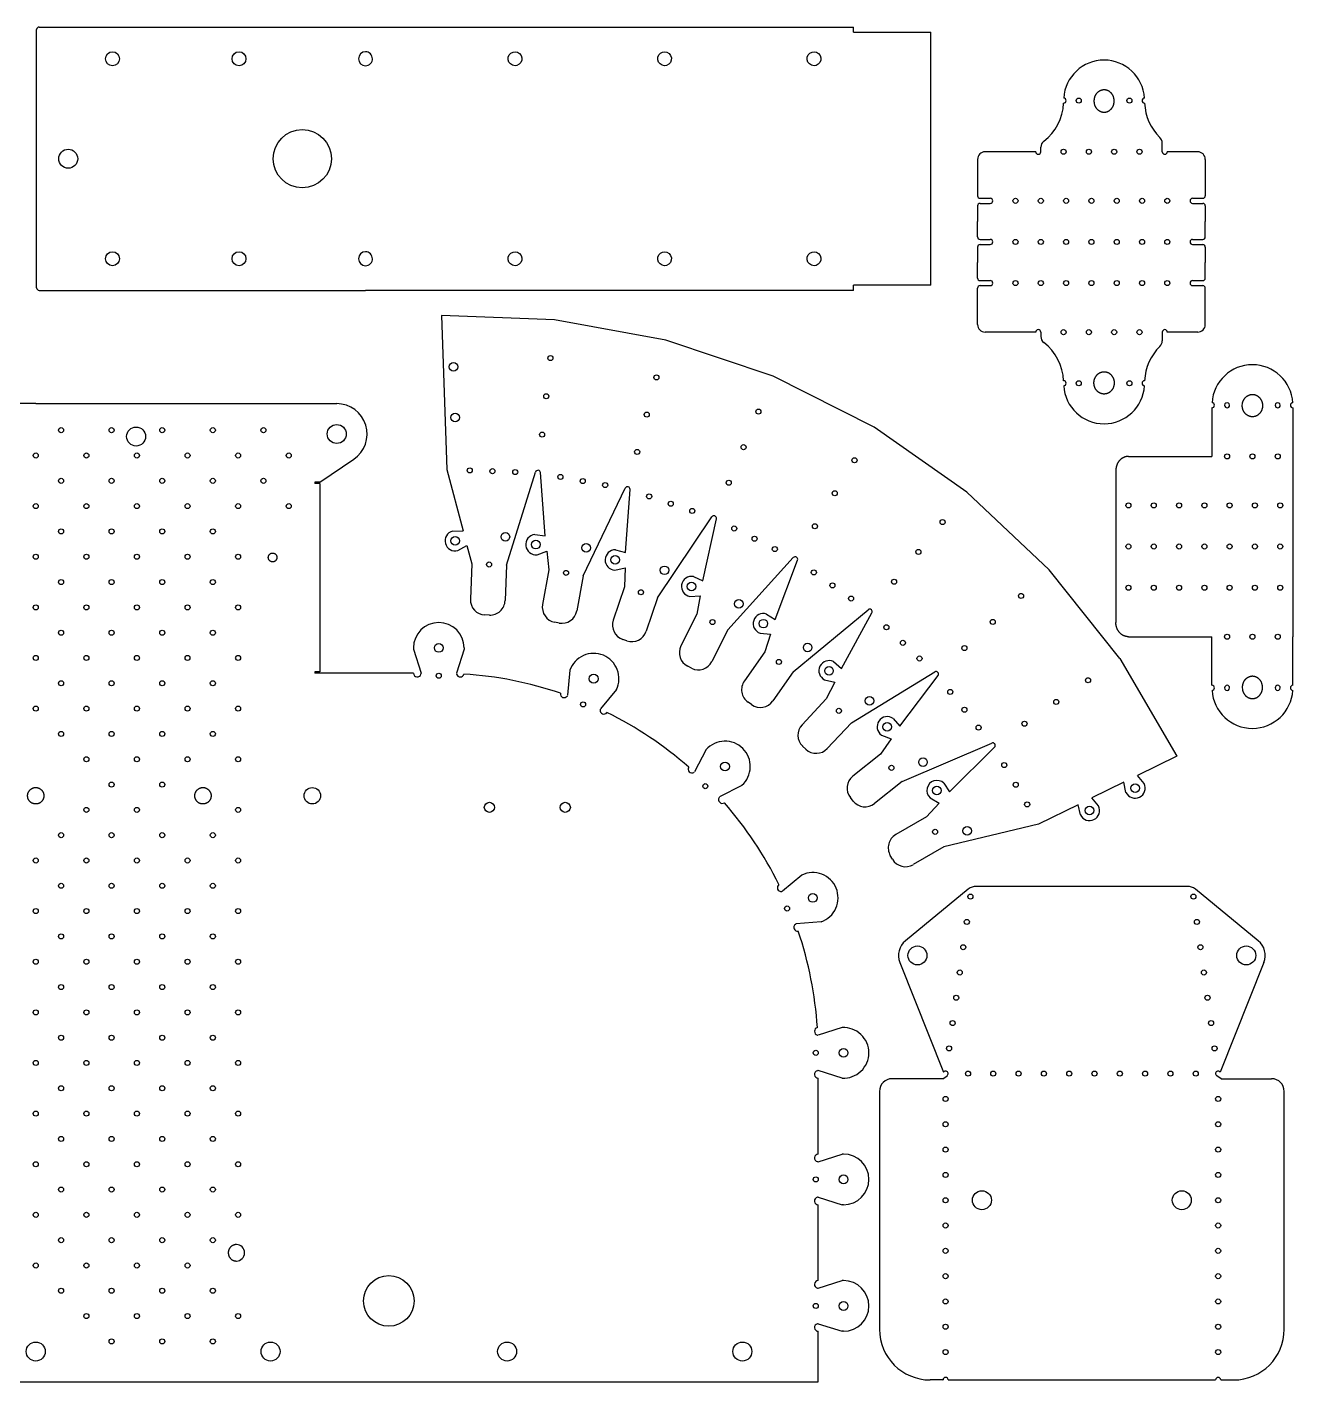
# Model space of a CAD drawing. Header units: millimetres. Extents: x 5 to 831, y 5 to 573.
# Drawn here: x 331 to 831, y 5 to 540 of the extents above; entities that cross this region are included whole.
import ezdxf

# ---------------------------------------------------------------- set-up
doc = ezdxf.new("R2010")
doc.units = ezdxf.units.MM
doc.layers.add('Outline', color=7, linetype='Continuous')

msp = doc.modelspace()

# ---------------------------------------------------------------- linework, layer by layer
at = {"color": 1}
for p, q in [((334.67, 437.25), (334.67, 539.25)), ((335.67, 540.25), (464.67, 540.25)), ((464.67, 540.25), (657.61, 540.25)), ((657.61, 538.25), (657.61, 540.25)), ((657.61, 538.25), (688.1, 538.25)), ((688.1, 438.25), (688.1, 538.25)), ((706.6, 488), (706.6, 473.62)), ((729.6, 491), (709.6, 491)), ((793.6, 491), (781.6, 491)), ((796.6, 488), (796.6, 473.62)), ((706.6, 469.62), (706.6, 463.5)), ((796.6, 469.62), (796.6, 463.5)), ((706.6, 457.37), (706.6, 463.5)), ((796.6, 457.37), (796.6, 463.5)), ((706.6, 453.37), (706.6, 447.25)), ((796.6, 453.37), (796.6, 447.25)), ((706.6, 441.12), (706.6, 447.25)), ((796.6, 441.12), (796.6, 447.25)), ((335.67, 436.25), (464.67, 436.25)), ((657.61, 436.25), (464.67, 436.25)), ((657.61, 436.25), (657.61, 438.25)), ((688.1, 438.25), (657.61, 438.25)), ((706.6, 422.74), (706.6, 437.12)), ((796.6, 422.74), (796.6, 437.12)), ((539.42, 424.62), (494.72, 426.26)), ((583.43, 416.59), (539.42, 424.62)), ((729.6, 419.74), (709.6, 419.74)), ((793.6, 419.74), (781.6, 419.74)), ((625.84, 402.34), (583.43, 416.59)), ((665.76, 382.17), (625.84, 402.34)), ((702.39, 356.49), (665.76, 382.17)), ((496.86, 365.47), (503.22, 341.21)), ((734.96, 325.82), (702.39, 356.49)), ((504.74, 335.4), (506.63, 328.2)), ((536.33, 333.26), (537.17, 325.87)), ((567.29, 326.62), (567.06, 319.18)), ((762.8, 290.81), (734.96, 325.82)), ((596.97, 315.61), (595.68, 308.28)), ((624.78, 300.47), (622.45, 293.4)), ((483.63, 295), (483.63, 294.5)), ((503.63, 295), (503.63, 294.5)), ((762.8, 290.81), (785.34, 252.17)), ((483.63, 285), (444.63, 285)), ((650.12, 281.5), (646.81, 274.83)), ((672.49, 259.09), (668.25, 252.97)), ((785.34, 252.17), (769.78, 244.53)), ((764.39, 241.88), (751.78, 235.69)), ((691.42, 233.71), (686.35, 228.26)), ((746.39, 233.05), (730.74, 225.37)), ((730.74, 225.37), (693.27, 216.4)), ((702.94, 199.65), (678.08, 179.3)), ((789.53, 200.78), (706.11, 200.78)), ((817.56, 179.3), (792.7, 199.65)), ((675.87, 170.71), (693.17, 127.41)), ((819.77, 170.71), (802.47, 127.41)), ((643.63, 95), (643.63, 125)), ((667.82, 119.78), (667.82, 25.78)), ((827.82, 25.78), (827.82, 119.78)), ((653.63, 95), (653.13, 95)), ((643.63, 45), (643.63, 75)), ((653.63, 75), (653.13, 75)), ((653.63, 45), (653.13, 45)), ((643.63, 5), (643.63, 25)), ((653.63, 25), (653.13, 25)), ((692.95, 5.78), (687.82, 5.78)), ((692.82, 5.78), (692.95, 5.78)), ((694.95, 5.78), (800.69, 5.78)), ((802.69, 5.78), (802.82, 5.78)), ((802.82, 5.78), (802.69, 5.78)), ((802.69, 5.78), (807.82, 5.78)), ((802.82, 5.78), (807.82, 5.78))]:
    msp.add_line(p, q, dxfattribs=at)
for points in [[(464.67, 525), (465.23, 525.06), (465.77, 525.23), (466.25, 525.51), (466.68, 525.88), (467, 526.31), (467.24, 526.79), (467.37, 527.27), (467.41, 527.75), (467.36, 528.29), (467.2, 528.81), (466.95, 529.28), (466.61, 529.7), (466.17, 530.05), (465.67, 530.31), (465.18, 530.46), (464.67, 530.5)], [(523.77, 525), (522.81, 525.18), (521.98, 525.68), (521.36, 526.44), (521.06, 527.36), (521.09, 528.34), (521.46, 529.24), (522.13, 529.96), (523, 530.39), (523.77, 530.5), (524.73, 530.33), (525.57, 529.83), (526.18, 529.07), (526.48, 528.15), (526.45, 527.17), (526.08, 526.27), (525.41, 525.55), (524.54, 525.12), (523.77, 525)], [(582.87, 525), (581.92, 525.17), (581.08, 525.68), (580.46, 526.44), (580.16, 527.36), (580.19, 528.34), (580.56, 529.24), (581.23, 529.96), (582.1, 530.39), (582.87, 530.5), (583.83, 530.33), (584.66, 529.83), (585.28, 529.07), (585.58, 528.15), (585.55, 527.17), (585.18, 526.27), (584.51, 525.55), (583.64, 525.12), (582.87, 525)], [(641.97, 525), (641.01, 525.18), (640.17, 525.68), (639.56, 526.44), (639.26, 527.36), (639.29, 528.34), (639.66, 529.24), (640.33, 529.96), (641.2, 530.39), (641.97, 530.5), (642.93, 530.33), (643.76, 529.83), (644.37, 529.07), (644.68, 528.15), (644.65, 527.17), (644.27, 526.27), (643.61, 525.55), (642.74, 525.12), (641.97, 525)], [(760.6, 511.21), (760.59, 511.31), (760.58, 511.41), (760.58, 511.52), (760.56, 511.62), (760.55, 511.72), (760.54, 511.82), (760.52, 511.92), (760.5, 512.02), (760.48, 512.12), (760.45, 512.22), (760.42, 512.37), (760.37, 512.51), (760.32, 512.66), (760.27, 512.81), (760.21, 512.95), (760.14, 513.09), (760.08, 513.23), (760, 513.37), (759.92, 513.5), (759.84, 513.63), (759.76, 513.75), (759.67, 513.87), (759.58, 513.99), (759.48, 514.11), (759.38, 514.22), (759.27, 514.33), (759.16, 514.43), (759.05, 514.53), (758.94, 514.62), (758.82, 514.71), (758.7, 514.8), (758.58, 514.88), (758.45, 514.96), (758.33, 515.03), (758.2, 515.09), (758.06, 515.15), (757.93, 515.21), (757.8, 515.26), (757.66, 515.3), (757.52, 515.34), (757.38, 515.37), (757.24, 515.4), (757.1, 515.42), (756.96, 515.44), (756.81, 515.45), (756.67, 515.46), (756.53, 515.46), (756.38, 515.45), (756.24, 515.44), (756.1, 515.42), (755.96, 515.4), (755.82, 515.37), (755.68, 515.34), (755.54, 515.3), (755.4, 515.26), (755.27, 515.21), (755.13, 515.15), (755, 515.09), (754.87, 515.03), (754.74, 514.96), (754.62, 514.88), (754.49, 514.8), (754.37, 514.71), (754.26, 514.62), (754.14, 514.53), (754.03, 514.43), (753.92, 514.33), (753.82, 514.22), (753.72, 514.11), (753.62, 513.99), (753.53, 513.87), (753.44, 513.75), (753.35, 513.63), (753.27, 513.5), (753.19, 513.37), (753.12, 513.23), (753.05, 513.09), (752.99, 512.95), (752.93, 512.81), (752.88, 512.66), (752.83, 512.51), (752.78, 512.37), (752.75, 512.26), (752.73, 512.16), (752.7, 512.06), (752.68, 511.96), (752.67, 511.86), (752.65, 511.75), (752.64, 511.65), (752.62, 511.55), (752.61, 511.45), (752.61, 511.35), (752.6, 511.24), (752.6, 511.21)], [(752.6, 511.21), (752.6, 511.13), (752.6, 511.05), (752.6, 510.93), (752.6, 510.81), (752.61, 510.7), (752.62, 510.58), (752.63, 510.46), (752.65, 510.34), (752.67, 510.23), (752.69, 510.11), (752.71, 510), (752.74, 509.88), (752.78, 509.73), (752.83, 509.58), (752.88, 509.44), (752.93, 509.29), (752.99, 509.15), (753.05, 509.01), (753.12, 508.87), (753.19, 508.73), (753.27, 508.6), (753.35, 508.47), (753.44, 508.35), (753.53, 508.22), (753.62, 508.1), (753.72, 507.99), (753.82, 507.88), (753.92, 507.77), (754.03, 507.66), (754.14, 507.57), (754.26, 507.47), (754.37, 507.38), (754.49, 507.3), (754.62, 507.22), (754.74, 507.14), (754.87, 507.07), (755, 507), (755.13, 506.94), (755.27, 506.89), (755.4, 506.84), (755.54, 506.8), (755.68, 506.76), (755.82, 506.72), (755.96, 506.69), (756.1, 506.67), (756.24, 506.66), (756.38, 506.64), (756.53, 506.64), (756.67, 506.64), (756.81, 506.64), (756.96, 506.66), (757.1, 506.67), (757.24, 506.69), (757.38, 506.72), (757.52, 506.76), (757.66, 506.8), (757.8, 506.84), (757.93, 506.89), (758.06, 506.94), (758.2, 507), (758.33, 507.07), (758.45, 507.14), (758.58, 507.22), (758.7, 507.3), (758.82, 507.38), (758.94, 507.47), (759.05, 507.57), (759.16, 507.66), (759.27, 507.77), (759.38, 507.88), (759.48, 507.99), (759.58, 508.1), (759.67, 508.22), (759.76, 508.35), (759.84, 508.47), (759.92, 508.6), (760, 508.73), (760.08, 508.87), (760.14, 509.01), (760.21, 509.15), (760.27, 509.29), (760.32, 509.44), (760.37, 509.58), (760.42, 509.73), (760.45, 509.84), (760.47, 509.96), (760.5, 510.07), (760.52, 510.19), (760.54, 510.31), (760.56, 510.42), (760.57, 510.54), (760.58, 510.66), (760.59, 510.77), (760.6, 510.89), (760.6, 511.01), (760.6, 511.05), (760.6, 511.13), (760.6, 511.21)], [(464.67, 446), (465.23, 446.06), (465.77, 446.23), (466.25, 446.51), (466.68, 446.88), (467, 447.31), (467.24, 447.79), (467.37, 448.27), (467.41, 448.75), (467.36, 449.29), (467.2, 449.81), (466.95, 450.28), (466.61, 450.7), (466.17, 451.05), (465.67, 451.31), (465.18, 451.46), (464.67, 451.5)], [(523.77, 446), (522.81, 446.18), (521.98, 446.68), (521.36, 447.44), (521.06, 448.36), (521.09, 449.34), (521.46, 450.24), (522.13, 450.96), (523, 451.39), (523.77, 451.5), (524.73, 451.33), (525.57, 450.83), (526.18, 450.07), (526.48, 449.15), (526.45, 448.17), (526.08, 447.27), (525.41, 446.55), (524.54, 446.12), (523.77, 446)], [(582.87, 446), (581.92, 446.17), (581.08, 446.68), (580.46, 447.44), (580.16, 448.36), (580.19, 449.34), (580.56, 450.24), (581.23, 450.96), (582.1, 451.39), (582.87, 451.5), (583.83, 451.33), (584.66, 450.83), (585.28, 450.07), (585.58, 449.15), (585.55, 448.17), (585.18, 447.27), (584.51, 446.55), (583.64, 446.12), (582.87, 446)], [(641.97, 446), (641.01, 446.18), (640.17, 446.68), (639.56, 447.44), (639.26, 448.36), (639.29, 449.34), (639.66, 450.24), (640.33, 450.96), (641.2, 451.39), (641.97, 451.5), (642.93, 451.33), (643.76, 450.83), (644.37, 450.07), (644.68, 449.15), (644.65, 448.17), (644.27, 447.27), (643.61, 446.55), (642.74, 446.12), (641.97, 446)], [(752.6, 399.53), (752.6, 399.62), (752.6, 399.69), (752.6, 399.81), (752.6, 399.93), (752.61, 400.05), (752.62, 400.17), (752.63, 400.28), (752.65, 400.4), (752.67, 400.52), (752.69, 400.63), (752.71, 400.75), (752.74, 400.86), (752.78, 401.01), (752.83, 401.16), (752.88, 401.31), (752.93, 401.45), (752.99, 401.6), (753.05, 401.74), (753.12, 401.88), (753.19, 402.01), (753.27, 402.14), (753.35, 402.27), (753.44, 402.4), (753.53, 402.52), (753.62, 402.64), (753.72, 402.75), (753.82, 402.87), (753.92, 402.98), (754.03, 403.08), (754.14, 403.18), (754.26, 403.27), (754.37, 403.36), (754.49, 403.44), (754.62, 403.53), (754.74, 403.6), (754.87, 403.67), (755, 403.74), (755.13, 403.8), (755.27, 403.85), (755.4, 403.9), (755.54, 403.95), (755.68, 403.99), (755.82, 404.02), (755.96, 404.05), (756.1, 404.07), (756.24, 404.09), (756.38, 404.1), (756.53, 404.1), (756.67, 404.1), (756.81, 404.1), (756.96, 404.09), (757.1, 404.07), (757.24, 404.05), (757.38, 404.02), (757.52, 403.99), (757.66, 403.95), (757.8, 403.9), (757.93, 403.85), (758.06, 403.8), (758.2, 403.74), (758.33, 403.67), (758.45, 403.6), (758.58, 403.53), (758.7, 403.44), (758.82, 403.36), (758.94, 403.27), (759.05, 403.18), (759.16, 403.08), (759.27, 402.98), (759.38, 402.87), (759.48, 402.75), (759.58, 402.64), (759.67, 402.52), (759.76, 402.4), (759.84, 402.27), (759.92, 402.14), (760, 402.01), (760.08, 401.88), (760.14, 401.74), (760.21, 401.6), (760.27, 401.45), (760.32, 401.31), (760.37, 401.16), (760.42, 401.01), (760.45, 400.9), (760.47, 400.78), (760.5, 400.67), (760.52, 400.55), (760.54, 400.44), (760.56, 400.32), (760.57, 400.2), (760.58, 400.09), (760.59, 399.97), (760.6, 399.85), (760.6, 399.73), (760.6, 399.69), (760.6, 399.61), (760.6, 399.53)], [(760.6, 399.53), (760.59, 399.43), (760.58, 399.33), (760.58, 399.23), (760.56, 399.12), (760.55, 399.02), (760.54, 398.92), (760.52, 398.82), (760.5, 398.72), (760.48, 398.62), (760.45, 398.52), (760.42, 398.38), (760.37, 398.23), (760.32, 398.08), (760.27, 397.94), (760.21, 397.79), (760.14, 397.65), (760.08, 397.51), (760, 397.38), (759.92, 397.24), (759.84, 397.12), (759.76, 396.99), (759.67, 396.87), (759.58, 396.75), (759.48, 396.63), (759.38, 396.52), (759.27, 396.41), (759.16, 396.31), (759.05, 396.21), (758.94, 396.12), (758.82, 396.03), (758.7, 395.94), (758.58, 395.86), (758.45, 395.79), (758.33, 395.72), (758.2, 395.65), (758.06, 395.59), (757.93, 395.54), (757.8, 395.49), (757.66, 395.44), (757.52, 395.4), (757.38, 395.37), (757.24, 395.34), (757.1, 395.32), (756.96, 395.3), (756.81, 395.29), (756.67, 395.28), (756.53, 395.28), (756.38, 395.29), (756.24, 395.3), (756.1, 395.32), (755.96, 395.34), (755.82, 395.37), (755.68, 395.4), (755.54, 395.44), (755.4, 395.49), (755.27, 395.54), (755.13, 395.59), (755, 395.65), (754.87, 395.72), (754.74, 395.79), (754.62, 395.86), (754.49, 395.94), (754.37, 396.03), (754.26, 396.12), (754.14, 396.21), (754.03, 396.31), (753.92, 396.41), (753.82, 396.52), (753.72, 396.63), (753.62, 396.75), (753.53, 396.87), (753.44, 396.99), (753.35, 397.12), (753.27, 397.24), (753.19, 397.38), (753.12, 397.51), (753.05, 397.65), (752.99, 397.79), (752.93, 397.94), (752.88, 398.08), (752.83, 398.23), (752.78, 398.38), (752.75, 398.49), (752.73, 398.58), (752.7, 398.69), (752.68, 398.79), (752.67, 398.89), (752.65, 398.99), (752.64, 399.09), (752.62, 399.19), (752.61, 399.29), (752.61, 399.4), (752.6, 399.5), (752.6, 399.53)], [(334.32, 233.32), (334.2, 233.32), (334.09, 233.33), (333.97, 233.34), (333.86, 233.35), (333.75, 233.37), (333.63, 233.39), (333.52, 233.42), (333.41, 233.45), (333.3, 233.48), (333.19, 233.52), (333.09, 233.56), (332.98, 233.61), (332.88, 233.66), (332.77, 233.71), (332.68, 233.77), (332.58, 233.83), (332.48, 233.9), (332.39, 233.97), (332.3, 234.04), (332.21, 234.11), (332.12, 234.19), (332.04, 234.27), (331.96, 234.35), (331.88, 234.44), (331.81, 234.53), (331.74, 234.62), (331.67, 234.71), (331.61, 234.81), (331.55, 234.91), (331.49, 235.01), (331.44, 235.11), (331.39, 235.22), (331.34, 235.32), (331.3, 235.43), (331.26, 235.54), (331.23, 235.65), (331.2, 235.76), (331.17, 235.88), (331.15, 235.99), (331.13, 236.1), (331.12, 236.22), (331.11, 236.34), (331.1, 236.45), (331.1, 236.57), (331.1, 236.68), (331.11, 236.8), (331.12, 236.91), (331.13, 237.03), (331.15, 237.14), (331.17, 237.26), (331.2, 237.37), (331.23, 237.48), (331.26, 237.59), (331.3, 237.7), (331.34, 237.81), (331.39, 237.92), (331.44, 238.02), (331.49, 238.12), (331.55, 238.23), (331.61, 238.32), (331.67, 238.42), (331.74, 238.51), (331.81, 238.61), (331.88, 238.7), (331.96, 238.78), (332.04, 238.87), (332.12, 238.95), (332.21, 239.02), (332.3, 239.1), (332.39, 239.17), (332.48, 239.24), (332.58, 239.3), (332.68, 239.36), (332.77, 239.42), (332.88, 239.47), (332.98, 239.52), (333.09, 239.57), (333.19, 239.61), (333.3, 239.65), (333.41, 239.69), (333.52, 239.72), (333.63, 239.74), (333.75, 239.77), (333.86, 239.78), (333.97, 239.8), (334.09, 239.81), (334.2, 239.82), (334.32, 239.82)], [(334.32, 239.82), (334.43, 239.82), (334.55, 239.81), (334.66, 239.8), (334.78, 239.78), (334.89, 239.77), (335, 239.74), (335.11, 239.72), (335.22, 239.69), (335.33, 239.65), (335.44, 239.61), (335.55, 239.57), (335.65, 239.52), (335.76, 239.47), (335.86, 239.42), (335.96, 239.36), (336.06, 239.3), (336.15, 239.24), (336.25, 239.17), (336.34, 239.1), (336.43, 239.02), (336.51, 238.95), (336.59, 238.87), (336.67, 238.78), (336.75, 238.7), (336.82, 238.61), (336.89, 238.51), (336.96, 238.42), (337.03, 238.32), (337.09, 238.23), (337.14, 238.12), (337.2, 238.02), (337.25, 237.92), (337.29, 237.81), (337.33, 237.7), (337.37, 237.59), (337.41, 237.48), (337.44, 237.37), (337.46, 237.26), (337.49, 237.14), (337.5, 237.03), (337.52, 236.91), (337.53, 236.8), (337.54, 236.68), (337.54, 236.57), (337.54, 236.45), (337.53, 236.34), (337.52, 236.22), (337.5, 236.1), (337.49, 235.99), (337.46, 235.88), (337.44, 235.76), (337.41, 235.65), (337.37, 235.54), (337.33, 235.43), (337.29, 235.32), (337.25, 235.22), (337.2, 235.11), (337.14, 235.01), (337.09, 234.91), (337.03, 234.81), (336.96, 234.71), (336.89, 234.62), (336.82, 234.53), (336.75, 234.44), (336.67, 234.35), (336.59, 234.27), (336.51, 234.19), (336.43, 234.11), (336.34, 234.04), (336.25, 233.97), (336.15, 233.9), (336.06, 233.83), (335.96, 233.77), (335.86, 233.71), (335.76, 233.66), (335.65, 233.61), (335.55, 233.56), (335.44, 233.52), (335.33, 233.48), (335.22, 233.45), (335.11, 233.42), (335, 233.39), (334.89, 233.37), (334.78, 233.35), (334.66, 233.34), (334.55, 233.33), (334.43, 233.32), (334.32, 233.32)], [(400.42, 233.32), (400.3, 233.32), (400.19, 233.33), (400.07, 233.34), (399.96, 233.35), (399.84, 233.37), (399.73, 233.39), (399.62, 233.42), (399.51, 233.45), (399.4, 233.48), (399.29, 233.52), (399.18, 233.56), (399.08, 233.61), (398.97, 233.66), (398.87, 233.71), (398.77, 233.77), (398.68, 233.83), (398.58, 233.9), (398.49, 233.97), (398.4, 234.04), (398.31, 234.11), (398.22, 234.19), (398.14, 234.27), (398.06, 234.35), (397.98, 234.44), (397.91, 234.53), (397.84, 234.62), (397.77, 234.71), (397.71, 234.81), (397.65, 234.91), (397.59, 235.01), (397.54, 235.11), (397.49, 235.22), (397.44, 235.32), (397.4, 235.43), (397.36, 235.54), (397.33, 235.65), (397.3, 235.76), (397.27, 235.88), (397.25, 235.99), (397.23, 236.1), (397.21, 236.22), (397.2, 236.34), (397.2, 236.45), (397.2, 236.57), (397.2, 236.68), (397.2, 236.8), (397.21, 236.91), (397.23, 237.03), (397.25, 237.14), (397.27, 237.26), (397.3, 237.37), (397.33, 237.48), (397.36, 237.59), (397.4, 237.7), (397.44, 237.81), (397.49, 237.92), (397.54, 238.02), (397.59, 238.12), (397.65, 238.23), (397.71, 238.32), (397.77, 238.42), (397.84, 238.51), (397.91, 238.61), (397.98, 238.7), (398.06, 238.78), (398.14, 238.87), (398.22, 238.95), (398.31, 239.02), (398.4, 239.1), (398.49, 239.17), (398.58, 239.24), (398.68, 239.3), (398.77, 239.36), (398.87, 239.42), (398.97, 239.47), (399.08, 239.52), (399.18, 239.57), (399.29, 239.61), (399.4, 239.65), (399.51, 239.69), (399.62, 239.72), (399.73, 239.74), (399.84, 239.77), (399.96, 239.78), (400.07, 239.8), (400.19, 239.81), (400.3, 239.82), (400.42, 239.82)], [(400.42, 239.82), (400.53, 239.82), (400.64, 239.81), (400.76, 239.8), (400.87, 239.78), (400.99, 239.77), (401.1, 239.74), (401.21, 239.72), (401.32, 239.69), (401.43, 239.65), (401.54, 239.61), (401.65, 239.57), (401.75, 239.52), (401.86, 239.47), (401.96, 239.42), (402.06, 239.36), (402.16, 239.3), (402.25, 239.24), (402.34, 239.17), (402.43, 239.1), (402.52, 239.02), (402.61, 238.95), (402.69, 238.87), (402.77, 238.78), (402.85, 238.7), (402.92, 238.61), (402.99, 238.51), (403.06, 238.42), (403.12, 238.32), (403.18, 238.23), (403.24, 238.12), (403.29, 238.02), (403.34, 237.92), (403.39, 237.81), (403.43, 237.7), (403.47, 237.59), (403.5, 237.48), (403.53, 237.37), (403.56, 237.26), (403.58, 237.14), (403.6, 237.03), (403.62, 236.91), (403.63, 236.8), (403.63, 236.68), (403.64, 236.57), (403.63, 236.45), (403.63, 236.34), (403.62, 236.22), (403.6, 236.1), (403.58, 235.99), (403.56, 235.88), (403.53, 235.76), (403.5, 235.65), (403.47, 235.54), (403.43, 235.43), (403.39, 235.32), (403.34, 235.22), (403.29, 235.11), (403.24, 235.01), (403.18, 234.91), (403.12, 234.81), (403.06, 234.71), (402.99, 234.62), (402.92, 234.53), (402.85, 234.44), (402.77, 234.35), (402.69, 234.27), (402.61, 234.19), (402.52, 234.11), (402.43, 234.04), (402.34, 233.97), (402.25, 233.9), (402.16, 233.83), (402.07, 233.78), (401.98, 233.73), (401.89, 233.68), (401.8, 233.64), (401.71, 233.59), (401.62, 233.55), (401.53, 233.52), (401.43, 233.48), (401.31, 233.45), (401.18, 233.41), (401.06, 233.38), (400.93, 233.36), (400.8, 233.34), (400.67, 233.33), (400.54, 233.32), (400.42, 233.32)], [(413.63, 59.25), (413.52, 59.25), (413.41, 59.24), (413.29, 59.23), (413.18, 59.22), (413.06, 59.2), (412.95, 59.18), (412.84, 59.15), (412.73, 59.12), (412.62, 59.08), (412.51, 59.05), (412.4, 59), (412.3, 58.96), (412.19, 58.91), (412.09, 58.85), (411.99, 58.79), (411.89, 58.73), (411.8, 58.67), (411.71, 58.6), (411.61, 58.53), (411.53, 58.46), (411.44, 58.38), (411.36, 58.3), (411.28, 58.21), (411.2, 58.13), (411.13, 58.04), (411.06, 57.95), (410.99, 57.85), (410.93, 57.76), (410.87, 57.66), (410.81, 57.56), (410.76, 57.45), (410.71, 57.35), (410.66, 57.24), (410.62, 57.14), (410.58, 57.03), (410.55, 56.92), (410.51, 56.8), (410.49, 56.69), (410.47, 56.58), (410.45, 56.46), (410.43, 56.35), (410.42, 56.23), (410.42, 56.12), (410.41, 56), (410.42, 55.88), (410.42, 55.77), (410.43, 55.65), (410.45, 55.54), (410.47, 55.42), (410.49, 55.31), (410.51, 55.2), (410.55, 55.08), (410.58, 54.97), (410.62, 54.86), (410.66, 54.76), (410.71, 54.65), (410.76, 54.55), (410.81, 54.44), (410.87, 54.34), (410.93, 54.24), (410.99, 54.15), (411.06, 54.05), (411.13, 53.96), (411.2, 53.87), (411.28, 53.79), (411.36, 53.7), (411.44, 53.62), (411.53, 53.54), (411.61, 53.47), (411.71, 53.4), (411.8, 53.33), (411.89, 53.27), (411.99, 53.21), (412.09, 53.15), (412.19, 53.09), (412.3, 53.04), (412.4, 53), (412.51, 52.95), (412.62, 52.92), (412.73, 52.88), (412.84, 52.85), (412.95, 52.82), (413.06, 52.8), (413.18, 52.78), (413.29, 52.77), (413.41, 52.76), (413.52, 52.75), (413.63, 52.75)]]:
    msp.add_lwpolyline(points, dxfattribs=at)
for centre, radius in [((364.67, 527.75), 2.75), ((414.67, 527.75), 2.75), ((439.67, 488.25), 11.5), ((364.67, 448.75), 2.75), ((414.67, 448.75), 2.75), ((493.63, 295), 1.75), ((554.86, 282.82), 1.75), ((606.77, 248.14), 1.75), ((443.63, 236.57), 3.25), ((641.46, 196.23), 1.75), ((653.63, 135), 1.75), ((653.63, 85), 1.75), ((653.63, 35), 1.75)]:
    msp.add_circle(centre, radius, dxfattribs=at)
for centre, radius, start, end in [((335.67, 539.25), 1, 90, 180), ((464.67, 527.75), 2.75, 90, 270), ((709.6, 488), 3, 90, 180), ((793.6, 488), 3, 0, 90), ((464.67, 448.75), 2.75, 90, 270), ((335.67, 437.25), 1, 180, 270), ((709.6, 422.74), 3, 180, 270), ((793.6, 422.74), 3, 270, 360), ((493.63, 295), 10, 90, 180), ((493.63, 295), 10, 0, 90), ((554.86, 282.82), 10, 67.5, 160.6385), ((554.86, 282.82), 10, 334.3615, 67.5), ((485.13, 285), 1.5, 180, 346.2461), ((485.13, 285), 1.5, 346.2461, 0), ((485.13, 285), 1.5, 346.2461, 0), ((502.13, 285), 1.5, 186.2708, 193.7539), ((502.13, 285), 1.5, 186.2708, 193.7539), ((502.13, 285), 1.5, 193.7539, 347.2426), ((493.63, 135), 150, 71.3084, 86.1916), ((543.18, 276.83), 1.5, 170.2574, 323.7461), ((543.18, 276.83), 1.5, 323.7461, 331.2292), ((558.89, 270.33), 1.5, 171.2539, 324.7426), ((558.89, 270.33), 1.5, 163.7708, 171.2539), ((493.63, 135), 150, 48.8084, 63.6916), ((606.77, 248.14), 10, 45, 138.1385), ((606.77, 248.14), 10, 311.8615, 45), ((593.69, 247.08), 1.5, 147.7574, 301.2461), ((593.69, 247.08), 1.5, 301.2461, 308.7292), ((605.71, 235.06), 1.5, 148.7539, 302.2426), ((605.71, 235.06), 1.5, 141.2708, 148.7539), ((493.63, 135), 150, 26.3084, 41.1916), ((641.46, 196.23), 10, 22.5, 115.6385), ((628.96, 200.26), 1.5, 125.2574, 278.7461), ((628.96, 200.26), 1.5, 278.7461, 286.2292), ((641.46, 196.23), 10, 289.3615, 22.5), ((706.11, 195.78), 5, 90, 129.3007), ((789.53, 195.78), 5, 50.6993, 90), ((635.47, 184.55), 1.5, 126.2539, 279.7426), ((635.47, 184.55), 1.5, 118.7708, 126.2539), ((493.63, 135), 150, 3.8084, 18.6916), ((682.83, 173.49), 7.5, 129.3007, 201.7814), ((812.81, 173.49), 7.5, 338.2186, 50.6993), ((643.63, 143.5), 1.5, 102.7574, 256.2461), ((653.63, 135), 10, 0, 93.1385), ((643.63, 143.5), 1.5, 256.2461, 263.7292), ((643.63, 143.5), 1.5, 256.2461, 263.7292), ((653.63, 135), 10, 266.8615, 360), ((643.63, 126.5), 1.5, 103.7539, 270), ((643.63, 126.5), 1.5, 90, 103.7539), ((643.63, 126.5), 1.5, 90, 103.7539), ((643.63, 93.5), 1.5, 90, 256.2461), ((643.63, 93.5), 1.5, 256.2461, 270), ((643.63, 93.5), 1.5, 256.2461, 270), ((653.63, 85), 10, 0, 90), ((653.63, 85), 10, 270, 360), ((643.63, 76.5), 1.5, 103.7539, 270), ((643.63, 76.5), 1.5, 90, 103.7539), ((643.63, 76.5), 1.5, 90, 103.7539), ((413.63, 56), 3.25, 270, 90), ((643.63, 43.5), 1.5, 90, 256.2461), ((653.63, 35), 10, 0, 90), ((643.63, 43.5), 1.5, 256.2461, 270), ((643.63, 43.5), 1.5, 256.2461, 270), ((653.63, 35), 10, 270, 360), ((643.63, 26.5), 1.5, 103.7539, 270), ((643.63, 26.5), 1.5, 90, 103.7539), ((643.63, 26.5), 1.5, 90, 103.7539), ((687.82, 25.78), 20, 180, 270), ((807.82, 25.78), 20, 270, 0)]:
    msp.add_arc(centre, radius, start, end, dxfattribs=at)
at = {"layer": 'Outline'}
for p, q in [((731.6, 491), (731.6, 492.76)), ((779.6, 491), (779.6, 494.48)), ((707.6, 472.62), (711.6, 472.62)), ((791.6, 472.62), (795.6, 472.62)), ((707.6, 470.62), (711.6, 470.62)), ((791.6, 470.62), (795.6, 470.62)), ((707.6, 456.37), (711.6, 456.37)), ((791.6, 456.37), (795.6, 456.37)), ((707.6, 454.37), (711.6, 454.37)), ((791.6, 454.37), (795.6, 454.37)), ((707.6, 440.12), (711.6, 440.12)), ((791.6, 440.12), (795.6, 440.12)), ((707.6, 438.12), (711.6, 438.12)), ((791.6, 438.12), (795.6, 438.12)), ((494.72, 426.26), (496.86, 365.47)), ((731.6, 419.74), (731.6, 417.99)), ((779.6, 419.74), (779.6, 416.26)), ((334.32, 391.5), (215.34, 391.5)), ((334.32, 391.5), (453.29, 391.5)), ((799.21, 389.87), (799.21, 370.67)), ((831.24, 389.87), (831.24, 370.67)), ((446.6, 360.5), (460.01, 369.56)), ((766.24, 370.67), (799.21, 370.67)), ((831.24, 370.67), (831.24, 370.67)), ((831.24, 370.67), (831.24, 370.67)), ((831.24, 370.67), (831.24, 351.29)), ((520.35, 327.7), (531.88, 364.45)), ((535.66, 339.23), (533.83, 364.22)), ((761.24, 365.01), (761.24, 351.29)), ((444.63, 360.5), (444.63, 360)), ((446.6, 360.5), (444.63, 360.5)), ((446.63, 360), (444.63, 360)), ((446.63, 360), (446.63, 285.5)), ((550.67, 323.4), (567.35, 358.13)), ((567.47, 332.62), (569.25, 357.62)), ((761.24, 351.29), (761.24, 335.04)), ((831.24, 351.29), (831.24, 335.04)), ((580.07, 314.81), (601.54, 346.78)), ((598.02, 321.52), (603.35, 346.01)), ((499.1, 341.16), (503.22, 341.21)), ((531.57, 339.77), (535.66, 339.23)), ((501.13, 333.42), (504.74, 335.4)), ((532.47, 331.82), (536.33, 333.26)), ((563.51, 333.74), (567.47, 332.62)), ((761.24, 335.04), (761.24, 318.78)), ((831.24, 335.04), (831.24, 318.78)), ((506.63, 328.2), (506.12, 314.21)), ((520.35, 327.7), (519.84, 313.71)), ((563.26, 325.75), (567.29, 326.62)), ((607.93, 302.09), (633.77, 330.66)), ((626.65, 306.17), (635.44, 329.64)), ((537.17, 325.87), (534.66, 312.09)), ((550.67, 323.4), (548.16, 309.63)), ((594.25, 323.2), (598.02, 321.52)), ((567.06, 319.18), (562.6, 305.91)), ((761.24, 318.78), (761.24, 305.06)), ((831.24, 318.78), (831.24, 299.4)), ((580.07, 314.81), (575.61, 301.54)), ((592.86, 315.32), (596.97, 315.61)), ((513.62, 307.93), (511.89, 308)), ((541.18, 304.8), (539.48, 305.11)), ((595.68, 308.28), (589.37, 295.79)), ((623.17, 308.37), (626.65, 306.17)), ((633.69, 285.51), (663.34, 310.09)), ((652.8, 286.87), (664.86, 308.84)), ((607.93, 302.09), (601.62, 289.6)), ((620.66, 300.77), (624.78, 300.47)), ((483.63, 294.5), (486.63, 285)), ((503.63, 294.5), (500.63, 285)), ((568.01, 297.76), (566.38, 298.31)), ((766.24, 299.4), (799.21, 299.4)), ((799.21, 280.2), (799.21, 299.4)), ((831.24, 280.2), (831.24, 299.4)), ((831.24, 299.4), (831.24, 299.4)), ((622.45, 293.4), (614.41, 281.93)), ((649.66, 289.55), (652.8, 286.87)), ((444.63, 285.5), (444.63, 285)), ((446.63, 285.5), (444.63, 285.5)), ((545.43, 286.14), (544.57, 276.26)), ((593.56, 286.95), (592.02, 287.73)), ((633.69, 285.51), (625.65, 274.05)), ((656.8, 265.42), (689.67, 285.5)), ((675.91, 264.02), (690.99, 284.04)), ((563.88, 278.49), (557.5, 270.9)), ((646.1, 282.39), (650.12, 281.5)), ((617.29, 272.58), (615.88, 273.58)), ((646.81, 274.83), (637.21, 264.64)), ((656.8, 265.42), (647.2, 255.23)), ((673.19, 267.12), (675.91, 264.02)), ((668.64, 260.55), (672.49, 259.09)), ((676.8, 242.22), (712.21, 257.39)), ((599.32, 254.81), (594.75, 246.02)), ((638.72, 254.97), (637.46, 256.16)), ((668.25, 252.97), (657.3, 244.26)), ((695.51, 238.1), (713.31, 255.76)), ((676.8, 242.22), (665.84, 233.51)), ((693.26, 241.56), (695.51, 238.1)), ((765.26, 237.85), (764.39, 241.88)), ((772.44, 241.38), (769.78, 244.53)), ((613.45, 240.69), (604.65, 236.12)), ((657.41, 234.47), (656.33, 235.83)), ((687.81, 235.7), (691.42, 233.71)), ((754.44, 232.54), (751.78, 235.69)), ((747.26, 229.02), (746.39, 233.05)), ((686.35, 228.26), (674.26, 221.21)), ((693.27, 216.4), (681.17, 209.35)), ((672.97, 211.51), (672.1, 213)), ((637.13, 205.24), (629.54, 198.87)), ((789.26, 200.78), (706.38, 200.78)), ((644.77, 186.79), (634.9, 185.94)), ((653.09, 144.99), (643.63, 142)), ((653.09, 125.01), (643.63, 128)), ((692.82, 124.78), (672.82, 124.78)), ((692.82, 124.78), (694.52, 125.96)), ((802.82, 124.78), (801.12, 125.96)), ((802.82, 124.78), (822.82, 124.78)), ((643.63, 92), (653.13, 95)), ((643.63, 78), (653.13, 75)), ((643.63, 42), (653.13, 45)), ((643.63, 28), (653.13, 25)), ((25, 5), (643.63, 5))]:
    msp.add_line(p, q, dxfattribs=at)
for points in [[(811.2, 390.85), (811.27, 391.38), (811.29, 391.49), (811.31, 391.59), (811.33, 391.69), (811.35, 391.79), (811.37, 391.89), (811.41, 392.03), (811.45, 392.18), (811.5, 392.32), (811.56, 392.47), (811.62, 392.61), (811.68, 392.75), (811.75, 392.89), (811.82, 393.03), (811.9, 393.16), (811.98, 393.29), (812.07, 393.42), (812.15, 393.54), (812.25, 393.66), (812.35, 393.77), (812.45, 393.88), (812.55, 393.99), (812.66, 394.1), (812.77, 394.19), (812.88, 394.29), (813, 394.38), (813.12, 394.46), (813.24, 394.54), (813.37, 394.62), (813.5, 394.69), (813.63, 394.76), (813.76, 394.82), (813.89, 394.87), (814.03, 394.92), (814.17, 394.96), (814.3, 395), (814.44, 395.04), (814.59, 395.07), (814.73, 395.09), (814.87, 395.11), (815.01, 395.12), (815.15, 395.12), (815.3, 395.12), (815.44, 395.12), (815.58, 395.11), (815.72, 395.09), (815.87, 395.07), (816.01, 395.04), (816.15, 395), (816.29, 394.96), (816.42, 394.92), (816.56, 394.87), (816.69, 394.82), (816.82, 394.76), (816.95, 394.69), (817.08, 394.62), (817.21, 394.54), (817.33, 394.46), (817.45, 394.38), (817.57, 394.29), (817.68, 394.19), (817.79, 394.1), (817.9, 393.99), (818.01, 393.88), (818.11, 393.77), (818.2, 393.66), (818.3, 393.54), (818.39, 393.42), (818.47, 393.29), (818.55, 393.16), (818.63, 393.03), (818.7, 392.89), (818.77, 392.75), (818.84, 392.61), (818.9, 392.47), (818.95, 392.32), (819, 392.18), (819.04, 392.03), (819.07, 391.92), (819.1, 391.82), (819.12, 391.72), (819.14, 391.62), (819.16, 391.52), (819.17, 391.42), (819.19, 391.32), (819.2, 391.21), (819.21, 391.11), (819.22, 391.01), (819.22, 390.91)], [(819.26, 390.85), (819.2, 390.24), (819.19, 390.12), (819.17, 390.01), (819.16, 389.89), (819.14, 389.78), (819.11, 389.66), (819.08, 389.55), (819.04, 389.39), (819, 389.25), (818.95, 389.1), (818.9, 388.95), (818.84, 388.81), (818.77, 388.67), (818.7, 388.53), (818.63, 388.39), (818.55, 388.26), (818.47, 388.13), (818.39, 388.01), (818.3, 387.89), (818.2, 387.77), (818.11, 387.65), (818.01, 387.54), (817.9, 387.43), (817.79, 387.33), (817.68, 387.23), (817.57, 387.14), (817.45, 387.05), (817.33, 386.96), (817.21, 386.88), (817.08, 386.8), (816.95, 386.73), (816.82, 386.67), (816.69, 386.61), (816.56, 386.55), (816.42, 386.5), (816.29, 386.46), (816.15, 386.42), (816.01, 386.39), (815.87, 386.36), (815.72, 386.34), (815.58, 386.32), (815.44, 386.31), (815.3, 386.3), (815.15, 386.3), (815.01, 386.31), (814.87, 386.32), (814.73, 386.34), (814.59, 386.36), (814.44, 386.39), (814.3, 386.42), (814.17, 386.46), (814.03, 386.5), (813.89, 386.55), (813.76, 386.61), (813.63, 386.67), (813.5, 386.73), (813.37, 386.8), (813.24, 386.88), (813.12, 386.96), (813, 387.05), (812.88, 387.14), (812.77, 387.23), (812.66, 387.33), (812.55, 387.43), (812.45, 387.54), (812.35, 387.65), (812.25, 387.77), (812.15, 387.89), (812.07, 388.01), (811.98, 388.13), (811.9, 388.26), (811.82, 388.39), (811.75, 388.53), (811.68, 388.67), (811.62, 388.81), (811.56, 388.95), (811.5, 389.1), (811.45, 389.25), (811.41, 389.39), (811.38, 389.51), (811.35, 389.62), (811.33, 389.74), (811.3, 389.85), (811.28, 389.97), (811.27, 390.09), (811.25, 390.2), (811.24, 390.32), (811.23, 390.44), (811.22, 390.85)], [(766.24, 370.67), (766.14, 370.67), (766.03, 370.66), (765.93, 370.66), (765.82, 370.65), (765.72, 370.64), (765.61, 370.62), (765.51, 370.61), (765.41, 370.59), (765.3, 370.57), (765.2, 370.54), (765.06, 370.51), (764.93, 370.47), (764.79, 370.43), (764.66, 370.38), (764.52, 370.32), (764.39, 370.27), (764.27, 370.21), (764.14, 370.14), (764.01, 370.07), (763.89, 370), (763.76, 369.92), (763.64, 369.84), (763.52, 369.76), (763.41, 369.67), (763.29, 369.58), (763.18, 369.48), (763.07, 369.38), (762.96, 369.28), (762.86, 369.17), (762.76, 369.06), (762.66, 368.95), (762.56, 368.84), (762.47, 368.72), (762.38, 368.6), (762.29, 368.48), (762.21, 368.35), (762.13, 368.22), (762.05, 368.09), (761.97, 367.95), (761.9, 367.81), (761.83, 367.68), (761.77, 367.54), (761.71, 367.39), (761.65, 367.25), (761.6, 367.1), (761.55, 366.95), (761.5, 366.8), (761.46, 366.65), (761.42, 366.5), (761.39, 366.35), (761.36, 366.23), (761.34, 366.11), (761.32, 366), (761.3, 365.88), (761.29, 365.76), (761.28, 365.64), (761.27, 365.52), (761.26, 365.41), (761.25, 365.29), (761.25, 365.17), (761.24, 365.05), (761.24, 365.01)], [(427.96, 328.97), (427.85, 328.97), (427.75, 328.98), (427.64, 329), (427.54, 329.02), (427.42, 329.06), (427.3, 329.1), (427.19, 329.15), (427.09, 329.21), (426.98, 329.28), (426.88, 329.35), (426.79, 329.43), (426.7, 329.52), (426.62, 329.62), (426.55, 329.72), (426.48, 329.82), (426.42, 329.93), (426.37, 330.04), (426.33, 330.16), (426.3, 330.28), (426.27, 330.4), (426.25, 330.53), (426.24, 330.65), (426.24, 330.78), (426.25, 330.9), (426.27, 331.02), (426.29, 331.15), (426.33, 331.27), (426.37, 331.38), (426.42, 331.5), (426.48, 331.61), (426.54, 331.71), (426.62, 331.81), (426.7, 331.91), (426.78, 332), (426.88, 332.08), (426.97, 332.15), (427.08, 332.22), (427.18, 332.28), (427.29, 332.33), (427.41, 332.38), (427.51, 332.41), (427.62, 332.44), (427.72, 332.45), (427.83, 332.47), (427.93, 332.47), (427.95, 332.47), (428.05, 332.47), (428.16, 332.46), (428.27, 332.44), (428.37, 332.42), (428.49, 332.38), (428.6, 332.34), (428.71, 332.29), (428.82, 332.23), (428.92, 332.16), (429.02, 332.09), (429.11, 332.01), (429.2, 331.92), (429.28, 331.83), (429.35, 331.73), (429.42, 331.62), (429.48, 331.51), (429.53, 331.4), (429.57, 331.28), (429.6, 331.16), (429.63, 331.04), (429.65, 330.93), (429.66, 330.82), (429.66, 330.72), (429.66, 330.61), (429.64, 330.49), (429.63, 330.38), (429.6, 330.27), (429.57, 330.17), (429.54, 330.07), (429.5, 329.97), (429.44, 329.86), (429.38, 329.76), (429.31, 329.66), (429.23, 329.56), (429.14, 329.47), (429.05, 329.38), (428.96, 329.31), (428.86, 329.24), (428.75, 329.17), (428.64, 329.12), (428.53, 329.07), (428.43, 329.04), (428.32, 329.01), (428.22, 328.99), (428.11, 328.98), (428.01, 328.97), (427.96, 328.97)], [(766.24, 299.4), (766.14, 299.4), (766.03, 299.41), (765.93, 299.41), (765.82, 299.42), (765.72, 299.43), (765.61, 299.45), (765.51, 299.46), (765.41, 299.48), (765.3, 299.5), (765.2, 299.53), (765.06, 299.56), (764.93, 299.6), (764.79, 299.65), (764.66, 299.7), (764.52, 299.75), (764.39, 299.81), (764.27, 299.87), (764.14, 299.93), (764.01, 300), (763.89, 300.07), (763.76, 300.15), (763.64, 300.23), (763.52, 300.32), (763.41, 300.4), (763.29, 300.49), (763.18, 300.59), (763.07, 300.69), (762.96, 300.79), (762.86, 300.9), (762.76, 301.01), (762.66, 301.12), (762.56, 301.24), (762.47, 301.35), (762.38, 301.47), (762.29, 301.6), (762.21, 301.73), (762.13, 301.86), (762.05, 301.99), (761.97, 302.12), (761.9, 302.26), (761.83, 302.4), (761.77, 302.54), (761.71, 302.68), (761.65, 302.83), (761.6, 302.97), (761.55, 303.12), (761.5, 303.27), (761.46, 303.42), (761.42, 303.57), (761.39, 303.73), (761.36, 303.84), (761.34, 303.96), (761.32, 304.08), (761.3, 304.19), (761.29, 304.31), (761.28, 304.43), (761.27, 304.55), (761.26, 304.67), (761.25, 304.79), (761.25, 304.9), (761.24, 305.02), (761.24, 305.06)], [(819.26, 279.22), (819.2, 279.83), (819.19, 279.95), (819.17, 280.07), (819.16, 280.18), (819.14, 280.3), (819.11, 280.41), (819.08, 280.53), (819.04, 280.68), (819, 280.83), (818.95, 280.97), (818.9, 281.12), (818.84, 281.26), (818.77, 281.4), (818.7, 281.54), (818.63, 281.68), (818.55, 281.81), (818.47, 281.94), (818.39, 282.06), (818.3, 282.19), (818.2, 282.31), (818.11, 282.42), (818.01, 282.53), (817.9, 282.64), (817.79, 282.74), (817.68, 282.84), (817.57, 282.94), (817.45, 283.03), (817.33, 283.11), (817.21, 283.19), (817.08, 283.27), (816.95, 283.34), (816.82, 283.4), (816.69, 283.46), (816.56, 283.52), (816.42, 283.57), (816.29, 283.61), (816.15, 283.65), (816.01, 283.69), (815.87, 283.71), (815.72, 283.74), (815.58, 283.75), (815.44, 283.77), (815.3, 283.77), (815.15, 283.77), (815.01, 283.77), (814.87, 283.75), (814.73, 283.74), (814.59, 283.71), (814.44, 283.69), (814.3, 283.65), (814.17, 283.61), (814.03, 283.57), (813.89, 283.52), (813.76, 283.46), (813.63, 283.4), (813.5, 283.34), (813.37, 283.27), (813.24, 283.19), (813.12, 283.11), (813, 283.03), (812.88, 282.94), (812.77, 282.84), (812.66, 282.74), (812.55, 282.64), (812.45, 282.53), (812.35, 282.42), (812.25, 282.31), (812.15, 282.19), (812.07, 282.06), (811.98, 281.94), (811.9, 281.81), (811.82, 281.68), (811.75, 281.54), (811.68, 281.4), (811.62, 281.26), (811.56, 281.12), (811.5, 280.97), (811.45, 280.83), (811.41, 280.68), (811.38, 280.57), (811.35, 280.45), (811.33, 280.34), (811.3, 280.22), (811.28, 280.1), (811.27, 279.99), (811.25, 279.87), (811.24, 279.75), (811.23, 279.64), (811.22, 279.22)], [(811.2, 279.22), (811.27, 278.69), (811.29, 278.59), (811.31, 278.49), (811.33, 278.38), (811.35, 278.28), (811.37, 278.18), (811.41, 278.04), (811.45, 277.9), (811.5, 277.75), (811.56, 277.6), (811.62, 277.46), (811.68, 277.32), (811.75, 277.18), (811.82, 277.04), (811.9, 276.91), (811.98, 276.78), (812.07, 276.66), (812.15, 276.54), (812.25, 276.42), (812.35, 276.3), (812.45, 276.19), (812.55, 276.08), (812.66, 275.98), (812.77, 275.88), (812.88, 275.79), (813, 275.7), (813.12, 275.61), (813.24, 275.53), (813.37, 275.45), (813.5, 275.38), (813.63, 275.32), (813.76, 275.26), (813.89, 275.2), (814.03, 275.15), (814.17, 275.11), (814.3, 275.07), (814.44, 275.04), (814.59, 275.01), (814.73, 274.98), (814.87, 274.97), (815.01, 274.96), (815.15, 274.95), (815.3, 274.95), (815.44, 274.96), (815.58, 274.97), (815.72, 274.98), (815.87, 275.01), (816.01, 275.04), (816.15, 275.07), (816.29, 275.11), (816.42, 275.15), (816.56, 275.2), (816.69, 275.26), (816.82, 275.32), (816.95, 275.38), (817.08, 275.45), (817.21, 275.53), (817.33, 275.61), (817.45, 275.7), (817.57, 275.79), (817.68, 275.88), (817.79, 275.98), (817.9, 276.08), (818.01, 276.19), (818.11, 276.3), (818.2, 276.42), (818.3, 276.54), (818.39, 276.66), (818.47, 276.78), (818.55, 276.91), (818.63, 277.04), (818.7, 277.18), (818.77, 277.32), (818.84, 277.46), (818.9, 277.6), (818.95, 277.75), (819, 277.9), (819.04, 278.04), (819.07, 278.15), (819.1, 278.25), (819.12, 278.35), (819.14, 278.45), (819.16, 278.55), (819.17, 278.65), (819.19, 278.76), (819.2, 278.86), (819.21, 278.96), (819.22, 279.06), (819.22, 279.17)]]:
    msp.add_lwpolyline(points, dxfattribs=at)
for centre, radius in [((746.6, 511.21), 1), ((766.6, 511.21), 1), ((347.17, 488.25), 3.75), ((740.6, 491), 1), ((750.6, 491), 1), ((760.6, 491), 1), ((770.6, 491), 1), ((721.6, 471.62), 1), ((731.6, 471.62), 1), ((741.6, 471.62), 1), ((751.6, 471.62), 1), ((761.6, 471.62), 1), ((771.6, 471.62), 1), ((781.6, 471.62), 1), ((721.6, 455.37), 1), ((731.6, 455.37), 1), ((741.6, 455.37), 1), ((751.6, 455.37), 1), ((761.6, 455.37), 1), ((771.6, 455.37), 1), ((781.6, 455.37), 1), ((721.6, 439.12), 1), ((731.6, 439.12), 1), ((741.6, 439.12), 1), ((751.6, 439.12), 1), ((761.6, 439.12), 1), ((771.6, 439.12), 1), ((781.6, 439.12), 1), ((740.6, 419.74), 1), ((750.6, 419.74), 1), ((760.6, 419.74), 1), ((770.6, 419.74), 1), ((499.43, 406.07), 1.7), ((537.77, 409.5), 1), ((579.63, 401.87), 1), ((746.6, 399.53), 1), ((766.6, 399.53), 1), ((536.13, 394.39), 1), ((500.13, 386.03), 1.7), ((575.84, 387.14), 1), ((619.97, 388.32), 1), ((344.32, 381), 1), ((364.32, 381), 1), ((373.98, 378.5), 3.75), ((384.32, 381), 1), ((404.32, 381), 1), ((424.32, 381), 1), ((453.29, 379.5), 3.75), ((453.29, 379.5), 3.75), ((534.48, 379.27), 1), ((614.11, 374.29), 1), ((334.32, 371), 1), ((354.32, 371), 1), ((374.32, 371), 1), ((394.32, 371), 1), ((414.32, 371), 1), ((434.32, 371), 1), ((572.04, 372.42), 1), ((657.95, 369.13), 1), ((805.23, 370.67), 1), ((815.23, 370.67), 1), ((825.23, 370.67), 1), ((505.85, 365.14), 1), ((514.84, 364.81), 1), ((523.84, 364.48), 1), ((344.32, 361), 1), ((364.32, 361), 1), ((384.32, 361), 1), ((404.32, 361), 1), ((424.32, 361), 1), ((541.69, 362.54), 1), ((550.54, 360.92), 1), ((559.39, 359.31), 1), ((608.24, 360.26), 1), ((576.78, 354.83), 1), ((650.14, 356.08), 1), ((334.32, 351), 1), ((354.32, 351), 1), ((374.32, 351), 1), ((394.32, 351), 1), ((414.32, 351), 1), ((434.32, 351), 1), ((585.31, 351.96), 1), ((593.84, 349.09), 1), ((766.24, 351.29), 1), ((776.24, 351.29), 1), ((786.24, 351.29), 1), ((796.24, 351.29), 1), ((806.24, 351.29), 1), ((816.24, 351.29), 1), ((826.24, 351.29), 1), ((610.41, 342.17), 1), ((642.32, 343.04), 1), ((692.79, 344.7), 1), ((344.32, 341), 1), ((364.32, 341), 1), ((384.32, 341), 1), ((404.32, 341), 1), ((500.11, 337.29), 1.7), ((519.95, 338.88), 1.7), ((532.02, 335.79), 1.7), ((618.44, 338.11), 1), ((334.32, 331), 1), ((354.32, 331), 1), ((374.32, 331), 1), ((394.32, 331), 1), ((414.32, 331), 1), ((551.88, 334.52), 1.7), ((626.47, 334.05), 1), ((683.19, 332.9), 1), ((766.24, 335.04), 1), ((776.24, 335.04), 1), ((786.24, 335.04), 1), ((796.24, 335.04), 1), ((806.24, 335.04), 1), ((816.24, 335.04), 1), ((826.24, 335.04), 1), ((513.49, 327.95), 1), ((563.38, 329.74), 1.7), ((582.86, 325.64), 1.7), ((344.32, 321), 1), ((364.32, 321), 1), ((384.32, 321), 1), ((404.32, 321), 1), ((543.92, 324.63), 1), ((641.88, 324.82), 1), ((673.58, 321.11), 1), ((573.56, 316.99), 1), ((593.56, 319.26), 1.7), ((649.24, 319.66), 1), ((723.77, 315.53), 1), ((766.24, 318.78), 1), ((776.24, 318.78), 1), ((786.24, 318.78), 1), ((796.24, 318.78), 1), ((806.24, 318.78), 1), ((816.24, 318.78), 1), ((826.24, 318.78), 1), ((334.32, 311), 1), ((354.32, 311), 1), ((374.32, 311), 1), ((394.32, 311), 1), ((414.32, 311), 1), ((612.24, 312.41), 1.7), ((656.61, 314.49), 1), ((601.81, 305.19), 1), ((621.92, 304.57), 1.7), ((712.58, 305.23), 1), ((344.32, 301), 1), ((364.32, 301), 1), ((384.32, 301), 1), ((404.32, 301), 1), ((670.54, 303.15), 1), ((805.23, 299.4), 1), ((815.23, 299.4), 1), ((825.23, 299.4), 1), ((639.43, 295.11), 1.7), ((677.09, 296.98), 1), ((701.39, 294.94), 1), ((334.32, 291), 1), ((354.32, 291), 1), ((374.32, 291), 1), ((394.32, 291), 1), ((414.32, 291), 1), ((628.07, 289.46), 1), ((683.64, 290.81), 1), ((493.63, 284), 1), ((647.88, 285.97), 1.7), ((344.32, 281), 1), ((364.32, 281), 1), ((384.32, 281), 1), ((404.32, 281), 1), ((695.8, 277.6), 1), ((750.25, 282.22), 1), ((550.65, 272.66), 1), ((663.86, 274.1), 1.7), ((737.7, 273.64), 1), ((334.32, 271), 1), ((354.32, 271), 1), ((374.32, 271), 1), ((394.32, 271), 1), ((414.32, 271), 1), ((651.8, 270.13), 1), ((701.4, 270.55), 1), ((670.91, 263.83), 1.7), ((707, 263.51), 1), ((725.15, 265.05), 1), ((344.32, 261), 1), ((364.32, 261), 1), ((384.32, 261), 1), ((404.32, 261), 1), ((354.32, 251), 1), ((374.32, 251), 1), ((394.32, 251), 1), ((414.32, 251), 1), ((672.53, 247.6), 1), ((685.03, 249.8), 1.7), ((717.14, 248.69), 1), ((364.32, 241), 1), ((384.32, 241), 1), ((598.99, 240.36), 1), ((721.67, 240.92), 1), ((768.85, 239.61), 1.7), ((690.54, 238.63), 1.7), ((354.32, 231), 1), ((374.32, 231), 1), ((414.32, 231), 1), ((513.63, 232), 2), ((543.63, 232), 2), ((726.21, 233.14), 1), ((750.85, 230.78), 1.7), ((344.32, 221), 1), ((364.32, 221), 1), ((384.32, 221), 1), ((404.32, 221), 1), ((689.81, 222.33), 1), ((702.5, 222.72), 1.7), ((334.32, 211), 1), ((354.32, 211), 1), ((374.32, 211), 1), ((394.32, 211), 1), ((414.32, 211), 1), ((344.32, 201), 1), ((364.32, 201), 1), ((384.32, 201), 1), ((404.32, 201), 1), ((631.29, 192.02), 1), ((703.75, 196.72), 1), ((791.9, 196.72), 1), ((334.32, 191), 1), ((354.32, 191), 1), ((374.32, 191), 1), ((394.32, 191), 1), ((414.32, 191), 1), ((702.35, 186.73), 1), ((793.3, 186.73), 1), ((344.32, 181), 1), ((364.32, 181), 1), ((384.32, 181), 1), ((404.32, 181), 1), ((682.83, 173.49), 3.75), ((700.95, 176.74), 1), ((794.69, 176.74), 1), ((812.81, 173.49), 3.75), ((334.32, 171), 1), ((354.32, 171), 1), ((374.32, 171), 1), ((394.32, 171), 1), ((414.32, 171), 1), ((699.55, 166.75), 1), ((796.09, 166.75), 1), ((344.32, 161), 1), ((364.32, 161), 1), ((384.32, 161), 1), ((404.32, 161), 1), ((698.15, 156.76), 1), ((797.49, 156.76), 1), ((334.32, 151), 1), ((354.32, 151), 1), ((374.32, 151), 1), ((394.32, 151), 1), ((414.32, 151), 1), ((696.75, 146.76), 1), ((798.89, 146.76), 1), ((344.32, 141), 1), ((364.32, 141), 1), ((384.32, 141), 1), ((404.32, 141), 1), ((642.63, 135), 1), ((695.35, 136.77), 1), ((800.29, 136.77), 1), ((334.32, 131), 1), ((354.32, 131), 1), ((374.32, 131), 1), ((394.32, 131), 1), ((414.32, 131), 1), ((702.82, 126.78), 1), ((712.82, 126.78), 1), ((722.82, 126.78), 1), ((732.82, 126.78), 1), ((742.82, 126.78), 1), ((752.82, 126.78), 1), ((762.82, 126.78), 1), ((772.82, 126.78), 1), ((782.82, 126.78), 1), ((792.82, 126.78), 1), ((344.32, 121), 1), ((364.32, 121), 1), ((384.32, 121), 1), ((404.32, 121), 1), ((693.95, 116.78), 1), ((801.69, 116.78), 1), ((334.32, 111), 1), ((354.32, 111), 1), ((374.32, 111), 1), ((394.32, 111), 1), ((414.32, 111), 1), ((693.95, 106.78), 1), ((801.69, 106.78), 1), ((344.32, 101), 1), ((364.32, 101), 1), ((384.32, 101), 1), ((404.32, 101), 1), ((693.95, 96.78), 1), ((801.69, 96.78), 1), ((334.32, 91), 1), ((354.32, 91), 1), ((374.32, 91), 1), ((394.32, 91), 1), ((414.32, 91), 1), ((642.63, 85), 1), ((693.95, 86.78), 1), ((801.69, 86.78), 1), ((344.32, 81), 1), ((364.32, 81), 1), ((384.32, 81), 1), ((404.32, 81), 1), ((708.32, 76.78), 3.75), ((787.32, 76.78), 3.75), ((693.95, 76.78), 1), ((801.69, 76.78), 1), ((334.32, 71), 1), ((354.32, 71), 1), ((374.32, 71), 1), ((394.32, 71), 1), ((414.32, 71), 1), ((693.95, 66.78), 1), ((801.69, 66.78), 1), ((344.32, 61), 1), ((364.32, 61), 1), ((384.32, 61), 1), ((404.32, 61), 1), ((693.95, 56.78), 1), ((801.69, 56.78), 1), ((334.32, 51), 1), ((354.32, 51), 1), ((374.32, 51), 1), ((394.32, 51), 1), ((473.88, 37), 10), ((693.95, 46.78), 1), ((801.69, 46.78), 1), ((344.32, 41), 1), ((364.32, 41), 1), ((384.32, 41), 1), ((404.32, 41), 1), ((693.95, 36.78), 1), ((801.69, 36.78), 1), ((642.63, 35), 1), ((354.32, 31), 1), ((374.32, 31), 1), ((394.32, 31), 1), ((414.32, 31), 1), ((693.95, 26.78), 1), ((801.69, 26.78), 1), ((364.32, 21), 1), ((384.32, 21), 1), ((404.32, 21), 1), ((334.32, 17), 3.75), ((427.13, 17), 3.75), ((520.63, 17), 3.75), ((613.63, 17), 3.75), ((693.95, 16.78), 1), ((801.69, 16.78), 1)]:
    msp.add_circle(centre, radius, dxfattribs=at)
for centre, radius, start, end in [((756.6, 511.21), 16, 3.5815, 176.4185), ((720.6, 511), 20, 307.4952, 357.7199), ((740.6, 511.21), 1, 269.1524, 88.1496), ((772.6, 511.21), 1, 91.8504, 270.8476), ((792.6, 511), 20, 182.2801, 225.9208), ((734.6, 492.76), 3, 127.4952, 180), ((776.6, 494.48), 3, 0, 45.9208), ((730.6, 491), 1, 180, 0), ((780.6, 491), 1, 180, 0), ((707.6, 473.62), 1, 180, 270), ((711.6, 471.62), 1, 270, 90), ((791.6, 471.62), 1, 90, 270), ((795.6, 473.62), 1, 270, 0), ((707.6, 469.62), 1, 90, 180), ((795.6, 469.62), 1, 0, 90), ((707.6, 457.37), 1, 180, 270), ((711.6, 455.37), 1, 270, 90), ((791.6, 455.37), 1, 90, 270), ((795.6, 457.37), 1, 270, 0), ((707.6, 453.37), 1, 90, 180), ((795.6, 453.37), 1, 0, 90), ((707.6, 441.12), 1, 180, 270), ((711.6, 439.12), 1, 270, 90), ((791.6, 439.12), 1, 90, 270), ((795.6, 441.12), 1, 270, 0), ((707.6, 437.12), 1, 90, 180), ((795.6, 437.12), 1, 0, 90), ((730.6, 419.74), 1, 0, 180), ((734.6, 417.99), 3, 180, 232.5048), ((780.6, 419.74), 1, 0, 180), ((720.6, 399.74), 20, 2.2801, 52.5048), ((792.6, 399.74), 20, 134.0792, 177.7199), ((776.6, 416.26), 3, 314.0792, 0), ((815.23, 390.87), 16, 3.5815, 176.4185), ((740.6, 399.53), 1, 271.8504, 90.8476), ((756.6, 399.53), 16, 183.5815, 356.4185), ((772.6, 399.53), 1, 89.1524, 268.1496), ((453.29, 379.5), 12, 304.0308, 90), ((799.23, 390.87), 1, 269.1524, 358.651), ((799.23, 390.87), 1, 358.651, 88.1496), ((805.23, 390.87), 1, 358.651, 181.349), ((805.23, 390.87), 1, 181.349, 358.651), ((825.23, 390.87), 1, 358.651, 181.349), ((825.23, 390.87), 1, 181.349, 358.651), ((831.23, 390.87), 1, 91.8504, 181.349), ((831.23, 390.87), 1, 181.349, 270.8476), ((532.83, 364.15), 1, 4.1781, 162.5867), ((568.25, 357.69), 1, 355.9435, 154.3521), ((602.37, 346.23), 1, 347.7089, 146.1176), ((500.11, 337.29), 4, 104.6973, 284.6973), ((532.02, 335.79), 4, 96.4627, 276.4627), ((563.38, 329.74), 4, 88.2281, 268.2281), ((634.51, 329.99), 1, 339.4743, 137.883), ((593.56, 319.26), 4, 79.9936, 259.9936), ((512.11, 313.99), 6, 177.8984, 267.8984), ((513.84, 313.93), 6, 267.8984, 357.8984), ((540.56, 311.02), 6, 169.6638, 259.6638), ((542.26, 310.71), 6, 259.6638, 349.6638), ((568.29, 304), 6, 161.4293, 251.4293), ((621.92, 304.57), 4, 71.759, 251.759), ((663.98, 309.32), 1, 331.2397, 129.6484), ((569.92, 303.45), 6, 251.4293, 341.4293), ((594.72, 293.08), 6, 153.1947, 243.1947), ((596.26, 292.3), 6, 243.1947, 333.1947), ((647.88, 285.97), 4, 63.5244, 243.5244), ((690.19, 284.64), 1, 323.0052, 121.4138), ((619.32, 278.49), 6, 144.9601, 234.9601), ((799.23, 279.2), 1, 1.349, 90.8476), ((799.23, 279.2), 1, 271.8504, 1.349), ((805.23, 279.2), 1, 1.349, 178.651), ((805.23, 279.2), 1, 178.651, 1.349), ((825.23, 279.2), 1, 1.349, 178.651), ((825.23, 279.2), 1, 178.651, 1.349), ((831.23, 279.2), 1, 89.1524, 178.651), ((831.23, 279.2), 1, 178.651, 268.1496), ((620.74, 277.5), 6, 234.9601, 324.9601), ((815.23, 279.2), 16, 183.5815, 356.4185), ((670.91, 263.83), 4, 55.2898, 235.2898), ((641.58, 260.53), 6, 136.7255, 226.7255), ((712.6, 256.47), 1, 314.7706, 113.1792), ((642.84, 259.34), 6, 226.7255, 316.7255), ((661.03, 239.56), 6, 128.4909, 218.4909), ((690.54, 238.63), 4, 47.0552, 227.0552), ((768.85, 239.61), 4, 206.1391, 26.1391), ((662.11, 238.21), 6, 218.4909, 308.4909), ((750.85, 230.78), 4, 206.1391, 26.1391), ((677.28, 216.02), 6, 120.2564, 210.2564), ((678.15, 214.53), 6, 210.2564, 300.2564), ((672.82, 119.78), 5, 90, 180), ((693.95, 126.78), 1, 304.7233, 141.2537), ((801.69, 126.78), 1, 38.7463, 235.2767), ((822.82, 119.78), 5, 0, 90), ((693.95, 5.78), 1, 0, 180), ((801.69, 5.78), 1, 0, 180)]:
    msp.add_arc(centre, radius, start, end, dxfattribs=at)

doc.saveas('drawing.dxf')
